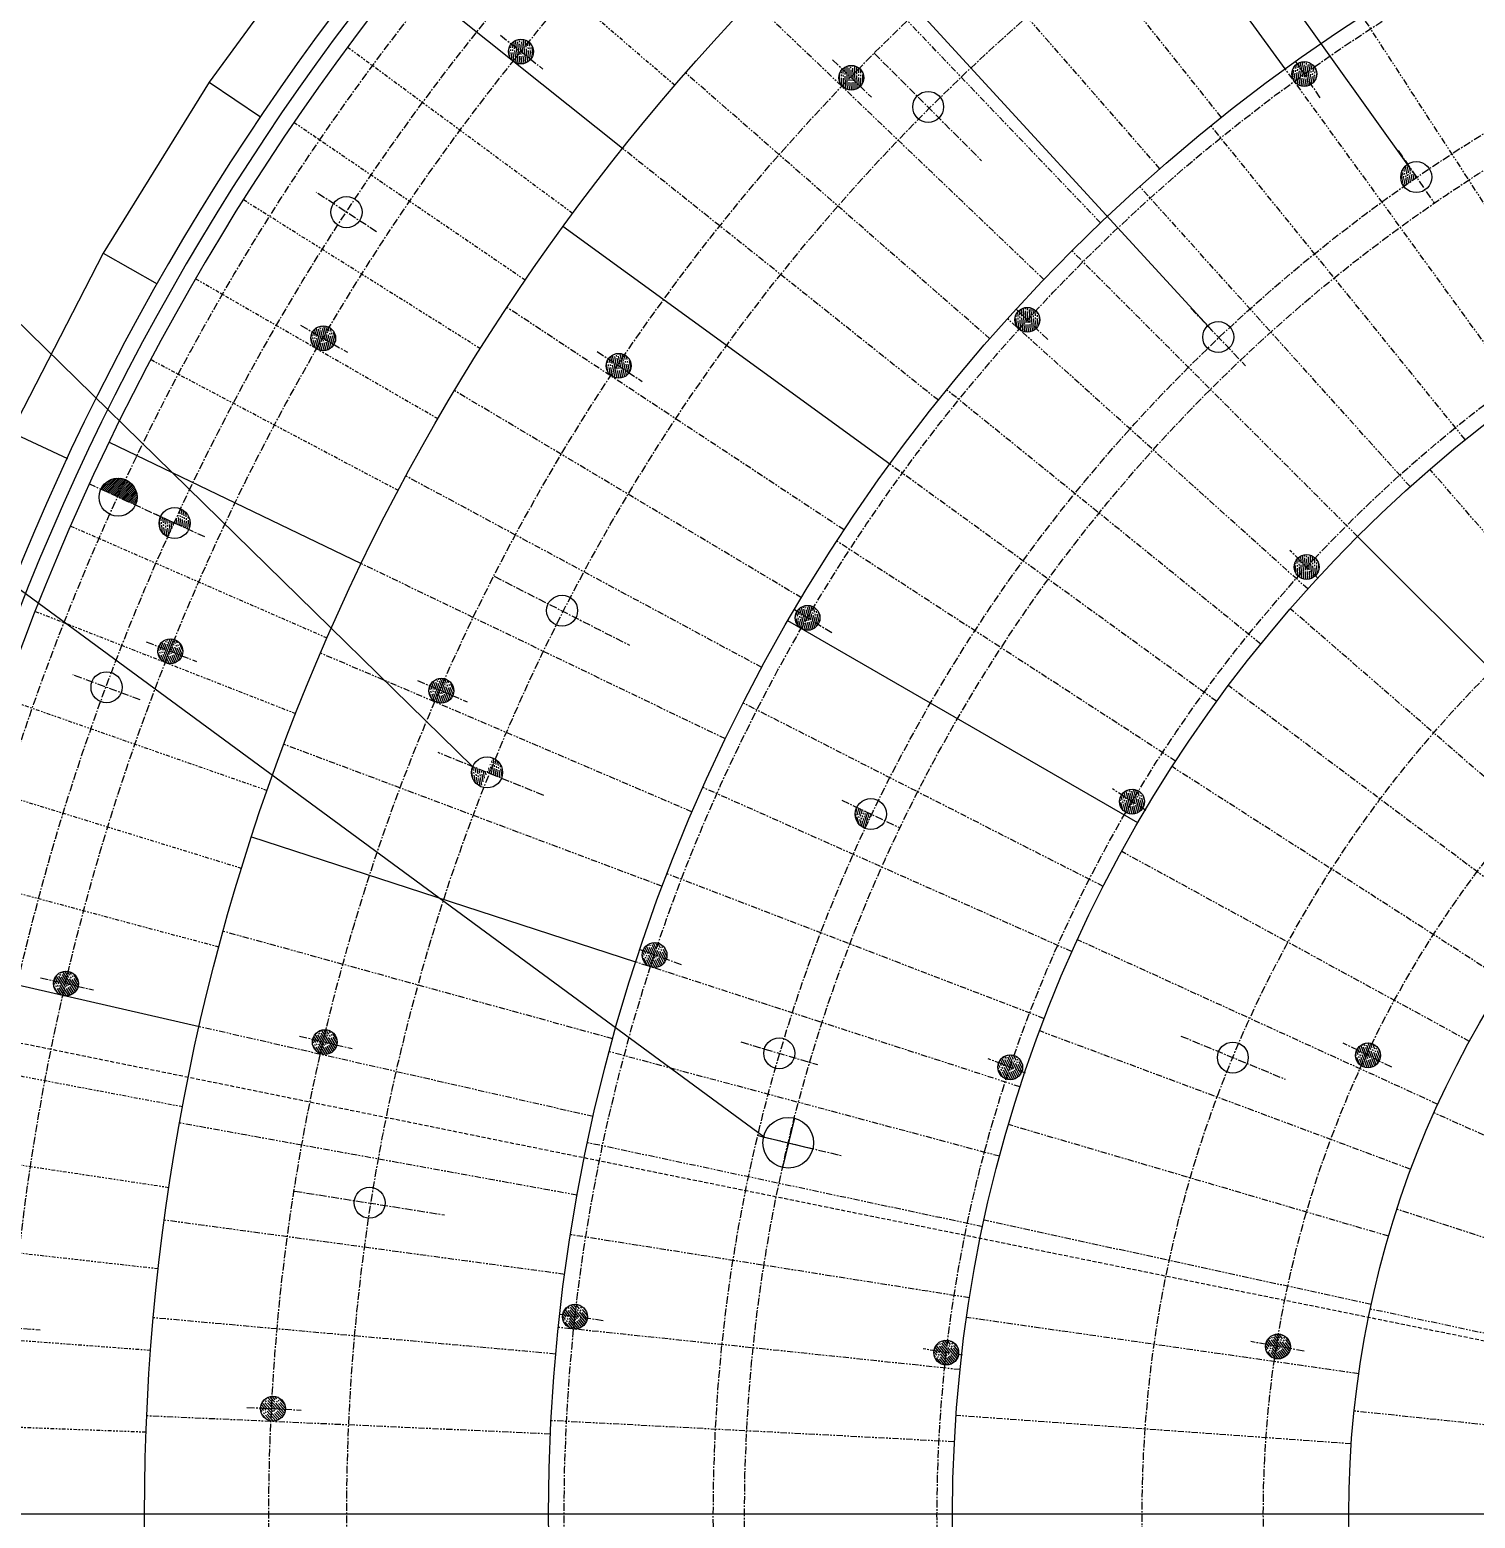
# Model space of a CAD drawing. Header units: inches. Extents: x 8 to 1207, y 9 to 860.
# Drawn here: x 197.2 to 290.2, y 287.2 to 383 of the extents above; entities that cross this region are included whole.
import ezdxf

# ---------------------------------------------------------------- set-up
doc = ezdxf.new("R2010")
doc.units = ezdxf.units.IN
doc.header["$MEASUREMENT"] = 0
for name, pattern in [('HIDDEN', [0.375, 0.25, -0.125]), ('LICENT1', [0.59, 0.5, -0.03, 0.03, -0.03]), ('LIDIVIDE', [0.65, 0.4, -0.05, 0.05, -0.05, 0.05, -0.05])]:
    doc.linetypes.add(name, pattern=pattern)
for name, color, linetype in [('1', 2, 'Continuous'), ('2', 1, 'Continuous'), ('3', 3, 'LICENT1')]:
    doc.layers.add(name, color=color, linetype=linetype)

msp = doc.modelspace()

# ---------------------------------------------------------------- linework, layer by layer
at = {"layer": '1', "linetype": 'Continuous'}
for p, q in [((286.065, 374.032), (227.302, 456.357)), ((208.574, 434.081), (273.252, 363.675)), ((225.697, 335.583), (165.069, 394.905)), ((244.432, 311.747), (163.447, 371.293)), ((201.795, 353.419), (202.471, 354.094)), ((201.795, 353.542), (202.247, 353.994)), ((201.88, 353.38), (202.637, 354.137)), ((201.965, 353.341), (202.778, 354.154)), ((202.05, 353.302), (202.904, 354.156)), ((202.135, 353.263), (203.018, 354.146)), ((202.219, 353.224), (203.123, 354.128)), ((202.304, 353.185), (203.22, 354.102)), ((202.389, 353.146), (203.312, 354.069)), ((202.474, 353.108), (203.343, 353.976)), ((202.559, 353.069), (203.233, 353.743)), ((202.898, 352.913), (203.753, 353.768)), ((202.911, 353.05), (203.691, 353.829)), ((202.983, 352.874), (203.81, 353.701)), ((203.017, 353.28), (203.624, 353.887)), ((203.068, 352.835), (203.863, 353.631)), ((203.125, 353.511), (203.553, 353.94)), ((203.153, 352.796), (203.911, 353.555)), ((203.233, 353.743), (203.478, 353.988)), ((203.343, 353.976), (203.397, 354.031)), ((202.644, 353.03), (203.125, 353.511)), ((202.728, 352.991), (203.017, 353.28)), ((202.813, 352.952), (202.911, 353.05)), ((203.237, 352.757), (203.955, 353.475)), ((203.322, 352.718), (203.993, 353.389)), ((203.407, 352.679), (204.026, 353.298)), ((203.492, 352.641), (204.052, 353.201)), ((203.577, 352.602), (204.071, 353.096)), ((203.662, 352.563), (204.081, 352.982)), ((203.746, 352.524), (204.08, 352.857)), ((203.831, 352.485), (204.063, 352.717)), ((203.916, 352.446), (204.021, 352.551))]:
    msp.add_line(p, q, dxfattribs=at)
at = {"layer": '1', "linetype": 'LIDIVIDE'}
for p, q in [((273.857, 377.38), (257.646, 397.707)), ((269.895, 374.072), (252.789, 393.652)), ((266.086, 370.59), (248.118, 389.383)), ((262.437, 366.941), (243.644, 384.909)), ((297.085, 362.111), (282.925, 383.916)), ((293.245, 359.471), (277.963, 380.506)), ((258.955, 363.132), (239.375, 380.238)), ((289.549, 356.635), (273.186, 376.841)), ((255.647, 359.17), (235.32, 375.381)), ((286.005, 353.609), (268.608, 372.931)), ((282.626, 350.401), (264.241, 368.786)), ((249.582, 350.822), (227.883, 365.145)), ((279.418, 347.022), (260.096, 364.419)), ((246.836, 346.452), (224.517, 359.788)), ((276.392, 343.478), (256.186, 359.841)), ((273.556, 339.782), (252.521, 355.064)), ((303.974, 335.459), (287.275, 354.731)), ((244.29, 341.964), (221.394, 354.284)), ((270.916, 335.942), (249.111, 350.102)), ((241.947, 337.366), (218.521, 348.647)), ((297.568, 329.053), (278.296, 345.752)), ((239.812, 332.667), (215.905, 342.886)), ((294.724, 325.523), (274.31, 340.805)), ((266.259, 327.874), (243.092, 339.678)), ((237.891, 327.877), (213.549, 337.013)), ((292.138, 321.8), (270.687, 335.586)), ((264.253, 323.669), (240.5, 334.244)), ((289.825, 317.901), (267.445, 330.122)), ((262.469, 319.364), (238.196, 328.681)), ((234.702, 318.063), (209.639, 324.98)), ((287.796, 313.848), (264.601, 324.441)), ((260.914, 314.971), (236.187, 323.006)), ((233.441, 313.059), (208.093, 318.844)), ((286.062, 309.66), (262.17, 318.571)), ((259.591, 310.504), (234.477, 317.233)), ((232.406, 308.003), (206.824, 312.646)), ((284.63, 305.359), (260.163, 312.543)), ((315.411, 300.891), (287.548, 313.297)), ((258.503, 305.973), (233.071, 311.379)), ((314.173, 297.667), (285.166, 307.092)), ((231.599, 302.906), (205.834, 306.396)), ((283.509, 300.967), (258.592, 306.387)), ((257.654, 301.392), (231.974, 305.459)), ((231.021, 297.778), (205.126, 300.108)), ((282.704, 296.506), (257.464, 300.135)), ((313.279, 294.33), (283.446, 300.671)), ((257.046, 296.772), (231.188, 299.49)), ((230.674, 292.628), (204.7, 293.795)), ((256.68, 292.127), (230.716, 293.488)), ((282.22, 291.999), (256.785, 293.818)), ((312.739, 290.918), (282.406, 294.107))]:
    msp.add_line(p, q, dxfattribs=at)
at = {"layer": '1', "linetype": 'LIDIVIDE', "ltscale": 0.6}
for p, q in [((238.684, 379.442), (225.041, 391.183)), ((232.11, 371.198), (217.627, 381.886)), ((229.058, 366.897), (214.186, 377.037)), ((226.17, 362.486), (210.929, 372.062)), ((223.449, 357.969), (207.86, 366.969)), ((220.898, 353.354), (204.984, 361.765)), ((216.323, 343.854), (199.825, 351.052)), ((214.305, 338.982), (197.549, 345.558)), ((212.471, 334.038), (195.481, 339.983)), ((210.822, 329.029), (193.622, 334.335)), ((209.363, 323.962), (191.976, 328.621)), ((207.016, 313.683), (189.33, 317.029)), ((206.133, 308.484), (188.334, 311.167)), ((205.445, 303.256), (187.558, 305.271)), ((204.952, 298.006), (187.003, 299.351)), ((204.657, 292.741), (186.669, 293.414))]:
    msp.add_line(p, q, dxfattribs=at)
at = {"layer": '1', "linetype": 'LICENT1'}
for p, q in [((228.497, 381.846), (228.441, 382.339)), ((228.635, 381.735), (228.562, 382.385)), ((228.773, 381.625), (228.685, 382.41)), ((228.886, 381.743), (228.81, 382.416)), ((228.996, 381.879), (228.937, 382.402)), ((229.106, 382.015), (229.067, 382.365)), ((229.217, 382.151), (229.2, 382.3)), ((228.057, 381.283), (228.001, 381.78)), ((228.208, 381.062), (228.099, 382.029)), ((228.22, 382.066), (228.208, 382.172)), ((228.334, 381.056), (228.22, 382.066)), ((228.358, 381.956), (228.323, 382.27)), ((228.444, 381.194), (228.358, 381.956)), ((228.555, 381.331), (228.497, 381.846)), ((228.61, 380.836), (228.555, 381.331)), ((228.665, 381.469), (228.635, 381.735)), ((228.738, 380.818), (228.665, 381.469)), ((228.775, 381.606), (228.773, 381.625)), ((228.864, 380.821), (228.775, 381.606)), ((228.911, 381.515), (228.886, 381.743)), ((228.987, 380.843), (228.911, 381.515)), ((229.049, 381.405), (228.996, 381.879)), ((229.108, 380.885), (229.049, 381.405)), ((229.188, 381.295), (229.106, 382.015)), ((229.326, 381.184), (229.217, 382.151)), ((229.452, 381.177), (229.338, 382.194)), ((229.553, 381.398), (229.485, 382.001)), ((228.346, 380.947), (228.334, 381.056)), ((228.48, 380.877), (228.444, 381.194)), ((229.226, 380.95), (229.188, 381.295)), ((229.342, 381.043), (229.326, 381.184)), ((249.416, 379.429), (249.4, 380.403)), ((249.524, 380.428), (249.523, 380.535)), ((249.542, 379.411), (249.524, 380.428)), ((249.651, 380.305), (249.646, 380.622)), ((249.779, 380.182), (249.77, 380.679)), ((249.906, 380.059), (249.895, 380.713)), ((250.033, 379.936), (250.019, 380.726)), ((250.156, 380.043), (250.144, 380.72)), ((250.279, 380.168), (250.27, 380.694)), ((250.402, 380.293), (250.396, 380.645)), ((250.525, 380.418), (250.522, 380.567)), ((250.541, 379.445), (250.525, 380.418)), ((250.667, 379.426), (250.649, 380.449)), ((278.435, 379.918), (278.551, 380.648)), ((278.531, 379.724), (278.702, 380.803)), ((278.667, 379.781), (278.817, 380.731)), ((278.81, 379.885), (278.92, 380.579)), ((278.817, 380.731), (278.843, 380.891)), ((278.92, 380.579), (278.977, 380.942)), ((278.953, 379.988), (279.022, 380.427)), ((279.022, 380.427), (279.108, 380.968)), ((279.125, 380.275), (279.235, 380.971)), ((279.238, 380.193), (279.359, 380.955)), ((279.381, 380.294), (279.48, 380.92)), ((279.432, 379.819), (279.523, 380.396)), ((279.523, 380.396), (279.597, 380.863)), ((279.535, 379.667), (279.666, 380.497)), ((279.637, 379.515), (279.809, 380.598)), ((279.666, 380.497), (279.711, 380.783)), ((279.782, 379.63), (279.921, 380.507)), ((279.809, 380.598), (279.82, 380.67)), ((249.287, 379.663), (249.279, 380.164)), ((249.544, 379.302), (249.542, 379.411)), ((249.665, 379.538), (249.651, 380.305)), ((249.67, 379.219), (249.665, 379.538)), ((249.787, 379.665), (249.779, 380.182)), ((249.796, 379.166), (249.787, 379.665)), ((249.91, 379.791), (249.906, 380.059)), ((249.921, 379.136), (249.91, 379.791)), ((250.033, 379.917), (250.033, 379.936)), ((250.047, 379.127), (250.033, 379.917)), ((250.16, 379.814), (250.156, 380.043)), ((250.171, 379.137), (250.16, 379.814)), ((250.287, 379.691), (250.279, 380.168)), ((250.296, 379.168), (250.287, 379.691)), ((250.414, 379.568), (250.402, 380.293)), ((250.42, 379.221), (250.414, 379.568)), ((250.544, 379.303), (250.541, 379.445)), ((250.788, 379.636), (250.778, 380.243)), ((278.638, 379.597), (278.667, 379.781)), ((278.75, 379.507), (278.81, 379.885)), ((278.866, 379.443), (278.953, 379.988)), ((278.986, 379.4), (279.095, 380.09)), ((279.095, 380.09), (279.125, 380.275)), ((279.109, 379.377), (279.227, 380.123)), ((279.227, 380.123), (279.238, 380.193)), ((279.235, 379.373), (279.33, 379.971)), ((279.33, 379.971), (279.381, 380.294)), ((279.364, 379.391), (279.432, 379.819)), ((279.497, 379.432), (279.535, 379.667)), ((279.635, 379.505), (279.637, 379.515)), ((279.955, 379.927), (279.994, 380.171)), ((285.423, 373.337), (285.589, 374.118)), ((285.502, 373.104), (285.755, 374.299)), ((285.596, 372.947), (285.883, 374.297)), ((285.742, 373.034), (285.98, 374.155)), ((285.892, 373.139), (286.078, 374.013)), ((286.042, 373.243), (286.176, 373.871)), ((286.192, 373.347), (286.273, 373.729)), ((286.342, 373.45), (286.371, 373.587)), ((261.017, 364.689), (260.998, 365.057)), ((261.149, 364.562), (261.12, 365.109)), ((261.281, 364.435), (261.244, 365.139)), ((261.409, 364.378), (261.369, 365.149)), ((261.527, 364.507), (261.494, 365.139)), ((261.646, 364.636), (261.621, 365.108)), ((261.764, 364.765), (261.749, 365.053)), ((260.681, 363.943), (260.642, 364.68)), ((260.815, 363.773), (260.758, 364.863)), ((260.885, 364.817), (260.877, 364.979)), ((260.936, 363.856), (260.885, 364.817)), ((261.054, 363.987), (261.017, 364.689)), ((261.172, 364.118), (261.149, 364.562)), ((261.201, 363.567), (261.172, 364.118)), ((261.291, 364.248), (261.281, 364.435)), ((261.327, 363.55), (261.291, 364.248)), ((261.413, 364.308), (261.409, 364.378)), ((261.452, 363.553), (261.413, 364.308)), ((261.545, 364.18), (261.527, 364.507)), ((261.576, 363.576), (261.545, 364.18)), ((261.676, 364.053), (261.646, 364.636)), ((261.808, 363.926), (261.764, 364.765)), ((261.883, 364.893), (261.879, 364.966)), ((261.94, 363.798), (261.883, 364.893)), ((262.058, 363.94), (262.011, 364.827)), ((262.166, 364.267), (262.153, 364.513)), ((215.387, 362.722), (215.257, 363.206)), ((215.569, 362.526), (215.317, 363.467)), ((215.432, 363.521), (215.404, 363.624)), ((215.695, 362.539), (215.432, 363.521)), ((215.585, 363.433), (215.503, 363.739)), ((215.783, 362.692), (215.585, 363.433)), ((215.738, 363.344), (215.609, 363.824)), ((215.891, 363.256), (215.722, 363.888)), ((215.872, 362.845), (215.738, 363.344)), ((216.044, 363.168), (215.84, 363.931)), ((215.96, 362.997), (215.891, 363.256)), ((216.138, 363.301), (215.963, 363.955)), ((216.049, 363.149), (216.044, 363.168)), ((216.254, 362.386), (216.049, 363.149)), ((216.227, 363.452), (216.091, 363.96)), ((216.197, 363.079), (216.138, 363.301)), ((216.316, 363.603), (216.225, 363.943)), ((216.35, 362.991), (216.227, 363.452)), ((216.503, 362.902), (216.316, 363.603)), ((216.405, 363.754), (216.366, 363.898)), ((216.657, 362.814), (216.405, 363.754)), ((216.783, 362.826), (216.518, 363.814)), ((216.85, 363.059), (216.693, 363.645)), ((260.945, 363.671), (260.936, 363.856)), ((261.074, 363.605), (261.054, 363.987)), ((261.699, 363.619), (261.676, 364.053)), ((261.821, 363.688), (261.808, 363.926)), ((261.941, 363.788), (261.94, 363.798)), ((215.723, 362.433), (215.695, 362.539)), ((215.866, 362.384), (215.783, 362.692)), ((216.001, 362.363), (215.872, 362.845)), ((216.13, 362.364), (215.96, 362.997)), ((216.372, 362.426), (216.197, 363.079)), ((216.486, 362.486), (216.35, 362.991)), ((216.593, 362.568), (216.503, 362.902)), ((216.693, 362.677), (216.657, 362.814)), ((235.064, 361.394), (234.909, 362.169)), ((235.166, 361.521), (235.034, 362.186)), ((235.265, 361.666), (235.162, 362.182)), ((234.379, 360.993), (234.281, 361.484)), ((234.548, 360.785), (234.358, 361.74)), ((234.476, 361.787), (234.455, 361.892)), ((234.674, 360.79), (234.476, 361.787)), ((234.623, 361.689), (234.561, 361.999)), ((234.772, 360.937), (234.623, 361.689)), ((234.77, 361.591), (234.673, 362.078)), ((234.871, 361.083), (234.77, 361.591)), ((234.917, 361.492), (234.789, 362.134)), ((234.969, 361.229), (234.917, 361.492)), ((235.097, 360.587), (234.969, 361.229)), ((235.068, 361.375), (235.064, 361.394)), ((235.222, 360.6), (235.068, 361.375)), ((235.211, 361.296), (235.166, 361.521)), ((235.343, 360.633), (235.211, 361.296)), ((235.358, 361.198), (235.265, 361.666)), ((235.363, 361.811), (235.294, 362.156)), ((235.505, 361.1), (235.363, 361.811)), ((235.462, 361.956), (235.433, 362.102)), ((235.652, 361.002), (235.462, 361.956)), ((235.778, 361.005), (235.579, 362.008)), ((235.86, 361.234), (235.742, 361.829)), ((234.696, 360.682), (234.674, 360.79)), ((234.835, 360.624), (234.772, 360.937)), ((234.968, 360.594), (234.871, 361.083)), ((235.46, 360.685), (235.358, 361.198)), ((235.572, 360.76), (235.505, 361.1)), ((235.679, 360.862), (235.652, 361.002)), ((205.724, 350.624), (205.606, 351.671)), ((206.8, 351.123), (206.727, 351.772)), ((206.933, 351.062), (206.828, 351.99)), ((207.065, 351.001), (206.935, 352.161)), ((207.198, 350.94), (207.069, 352.081)), ((207.331, 350.88), (207.209, 351.962)), ((207.447, 350.965), (207.356, 351.768)), ((205.57, 350.879), (205.507, 351.433)), ((205.866, 350.485), (205.739, 351.61)), ((206.002, 350.393), (205.871, 351.549)), ((206.121, 350.448), (206.004, 351.488)), ((206.222, 350.671), (206.137, 351.427)), ((206.323, 350.892), (206.269, 351.366)), ((206.424, 351.113), (206.402, 351.306)), ((206.535, 351.245), (206.525, 351.334)), ((206.667, 351.184), (206.626, 351.553)), ((278.653, 348.031), (278.614, 348.769)), ((278.787, 347.861), (278.73, 348.952)), ((278.858, 348.905), (278.849, 349.067)), ((278.908, 347.945), (278.858, 348.905)), ((278.99, 348.778), (278.97, 349.146)), ((279.026, 348.076), (278.99, 348.778)), ((279.121, 348.651), (279.093, 349.197)), ((279.253, 348.524), (279.216, 349.227)), ((279.381, 348.466), (279.341, 349.237)), ((279.5, 348.596), (279.467, 349.228)), ((279.618, 348.725), (279.593, 349.197)), ((279.737, 348.853), (279.721, 349.142)), ((279.781, 348.014), (279.737, 348.853)), ((279.855, 348.981), (279.851, 349.055)), ((279.912, 347.887), (279.855, 348.981)), ((280.03, 348.029), (279.984, 348.916)), ((278.918, 347.759), (278.908, 347.945)), ((279.046, 347.694), (279.026, 348.076)), ((279.145, 348.207), (279.121, 348.651)), ((279.174, 347.655), (279.145, 348.207)), ((279.263, 348.337), (279.253, 348.524)), ((279.3, 347.639), (279.263, 348.337)), ((279.385, 348.396), (279.381, 348.466)), ((279.425, 347.642), (279.385, 348.396)), ((279.517, 348.269), (279.5, 348.596)), ((279.549, 347.664), (279.517, 348.269)), ((279.649, 348.142), (279.618, 348.725)), ((279.671, 347.708), (279.649, 348.142)), ((279.793, 347.776), (279.781, 348.014)), ((279.913, 347.877), (279.912, 347.887)), ((280.138, 348.355), (280.125, 348.602)), ((247.12, 345.231), (246.938, 345.912)), ((247.258, 345.201), (247.058, 345.947)), ((247.347, 345.353), (247.183, 345.964)), ((247.436, 345.503), (247.313, 345.96)), ((247.525, 345.654), (247.45, 345.933)), ((247.614, 345.804), (247.595, 345.875)), ((246.636, 344.625), (246.445, 345.338)), ((246.802, 344.486), (246.52, 345.541)), ((246.654, 345.522), (246.612, 345.679)), ((246.903, 344.593), (246.654, 345.522)), ((246.81, 345.425), (246.714, 345.78)), ((246.992, 344.746), (246.81, 345.425)), ((246.965, 345.328), (246.823, 345.857)), ((247.08, 344.898), (246.965, 345.328)), ((247.169, 345.05), (247.12, 345.231)), ((247.35, 344.375), (247.169, 345.05)), ((247.276, 345.134), (247.258, 345.201)), ((247.471, 344.404), (247.276, 345.134)), ((247.431, 345.036), (247.347, 345.353)), ((247.588, 344.452), (247.431, 345.036)), ((247.587, 344.939), (247.436, 345.503)), ((247.742, 344.842), (247.525, 345.654)), ((247.699, 344.52), (247.587, 344.939)), ((247.898, 344.745), (247.614, 345.804)), ((247.983, 344.908), (247.753, 345.766)), ((248.021, 345.25), (247.957, 345.489)), ((246.951, 344.414), (246.903, 344.593)), ((247.091, 344.376), (246.992, 344.746)), ((247.223, 344.365), (247.08, 344.898)), ((247.804, 344.612), (247.742, 344.842)), ((247.9, 344.735), (247.898, 344.745)), ((205.834, 342.314), (205.445, 343.206)), ((205.55, 343.277), (205.507, 343.375)), ((205.957, 342.346), (205.55, 343.277)), ((205.715, 343.213), (205.588, 343.503)), ((205.879, 343.148), (205.681, 343.604)), ((206.021, 342.51), (205.715, 343.213)), ((206.044, 343.084), (205.782, 343.683)), ((206.086, 342.674), (205.879, 343.148)), ((206.208, 343.019), (205.892, 343.743)), ((206.281, 343.164), (206.01, 343.786)), ((206.151, 342.838), (206.044, 343.084)), ((206.347, 343.327), (206.136, 343.81)), ((206.216, 343.001), (206.208, 343.019)), ((206.532, 342.277), (206.216, 343.001)), ((206.412, 343.49), (206.271, 343.812)), ((206.373, 342.955), (206.281, 343.164)), ((206.538, 342.89), (206.347, 343.327)), ((206.702, 342.825), (206.412, 343.49)), ((206.478, 343.653), (206.418, 343.79)), ((206.867, 342.761), (206.478, 343.653)), ((206.99, 342.791), (206.581, 343.729)), ((207.021, 343.032), (206.778, 343.588)), ((205.625, 342.481), (205.425, 342.94)), ((206.001, 342.245), (205.957, 342.346)), ((206.149, 342.217), (206.021, 342.51)), ((206.286, 342.217), (206.086, 342.674)), ((206.413, 342.237), (206.151, 342.838)), ((206.643, 342.335), (206.373, 342.955)), ((206.747, 342.411), (206.538, 342.89)), ((206.841, 342.508), (206.702, 342.825)), ((206.923, 342.631), (206.867, 342.761)), ((223.484, 340.548), (223.244, 341.156)), ((223.646, 340.477), (223.356, 341.212)), ((223.724, 340.62), (223.475, 341.25)), ((223.795, 340.781), (223.602, 341.27)), ((223.866, 340.941), (223.737, 341.268)), ((223.937, 341.101), (223.882, 341.24)), ((224.295, 340.196), (223.937, 341.101)), ((224.419, 340.222), (224.043, 341.173)), ((223.044, 339.96), (222.86, 340.426)), ((223.247, 339.786), (222.889, 340.692)), ((222.997, 340.759), (222.958, 340.858)), ((223.371, 339.813), (222.997, 340.759)), ((223.159, 340.688), (223.043, 340.983)), ((223.322, 340.618), (223.139, 341.08)), ((223.441, 339.975), (223.159, 340.688)), ((223.512, 340.137), (223.322, 340.618)), ((223.582, 340.298), (223.484, 340.548)), ((223.695, 339.673), (223.512, 340.137)), ((223.823, 339.689), (223.582, 340.298)), ((223.653, 340.459), (223.646, 340.477)), ((223.943, 339.724), (223.653, 340.459)), ((223.808, 340.407), (223.724, 340.62)), ((223.97, 340.337), (223.795, 340.781)), ((224.057, 339.778), (223.808, 340.407)), ((224.133, 340.266), (223.866, 340.941)), ((224.162, 339.85), (223.97, 340.337)), ((224.26, 339.944), (224.133, 340.266)), ((224.459, 340.461), (224.236, 341.026)), ((224.347, 340.064), (224.295, 340.196)), ((223.411, 339.711), (223.371, 339.813)), ((223.558, 339.678), (223.441, 339.975)), ((225.695, 334.791), (225.608, 335.341)), ((225.861, 334.543), (225.697, 335.583)), ((226.009, 334.41), (225.832, 335.528)), ((226.149, 334.324), (225.967, 335.473)), ((226.266, 334.385), (226.102, 335.418)), ((226.357, 334.611), (226.238, 335.363)), ((226.778, 335.144), (226.72, 335.511)), ((226.914, 335.089), (226.812, 335.734)), ((227.049, 335.034), (226.903, 335.957)), ((227.184, 334.98), (227.002, 336.132)), ((227.319, 334.925), (227.14, 336.058)), ((227.455, 334.87), (227.284, 335.946)), ((227.567, 334.96), (227.44, 335.759)), ((226.447, 334.838), (226.373, 335.309)), ((226.538, 335.063), (226.508, 335.254)), ((226.643, 335.199), (226.629, 335.287)), ((267.524, 332.798), (267.332, 333.511)), ((267.69, 332.659), (267.407, 333.714)), ((267.542, 333.695), (267.5, 333.852)), ((267.791, 332.766), (267.542, 333.695)), ((267.697, 333.598), (267.602, 333.953)), ((267.879, 332.919), (267.697, 333.598)), ((267.853, 333.501), (267.711, 334.03)), ((268.008, 333.404), (267.826, 334.085)), ((267.968, 333.071), (267.853, 333.501)), ((268.145, 333.374), (267.946, 334.12)), ((268.234, 333.526), (268.071, 334.137)), ((268.323, 333.676), (268.201, 334.133)), ((268.319, 333.21), (268.234, 333.526)), ((268.474, 333.112), (268.323, 333.676)), ((268.412, 333.827), (268.338, 334.106)), ((268.63, 333.015), (268.412, 333.827)), ((268.502, 333.977), (268.483, 334.048)), ((268.785, 332.918), (268.502, 333.977)), ((268.871, 333.081), (268.641, 333.939)), ((268.909, 333.423), (268.845, 333.662)), ((250.553, 331.874), (250.306, 332.634)), ((250.737, 331.712), (250.359, 332.873)), ((250.897, 331.623), (250.471, 332.936)), ((250.98, 331.772), (250.626, 332.861)), ((251.058, 331.937), (250.782, 332.787)), ((251.136, 332.103), (250.937, 332.713)), ((251.213, 332.267), (251.093, 332.639)), ((251.291, 332.432), (251.248, 332.565)), ((267.839, 332.587), (267.791, 332.766)), ((267.978, 332.55), (267.879, 332.919)), ((268.111, 332.538), (267.968, 333.071)), ((268.057, 333.223), (268.008, 333.404)), ((268.238, 332.548), (268.057, 333.223)), ((268.164, 333.307), (268.145, 333.374)), ((268.359, 332.577), (268.164, 333.307)), ((268.476, 332.625), (268.319, 333.21)), ((268.587, 332.693), (268.474, 333.112)), ((268.692, 332.785), (268.63, 333.015)), ((268.788, 332.908), (268.785, 332.918)), ((236.918, 323.628), (236.751, 323.955)), ((237.09, 323.565), (236.842, 324.052)), ((237.262, 323.502), (236.942, 324.13)), ((237.403, 323.502), (237.052, 324.19)), ((237.458, 323.668), (237.171, 324.232)), ((237.514, 323.834), (237.299, 324.256)), ((237.57, 324), (237.439, 324.258)), ((237.951, 323.251), (237.57, 324)), ((237.626, 324.165), (237.592, 324.231)), ((238.123, 323.189), (237.626, 324.165)), ((238.173, 323.366), (237.77, 324.158)), ((238.139, 323.708), (238.027, 323.929)), ((236.914, 322.808), (236.579, 323.467)), ((237.106, 322.708), (236.61, 323.681)), ((236.746, 323.69), (236.672, 323.835)), ((237.182, 322.833), (236.746, 323.69)), ((237.237, 323.001), (236.918, 323.628)), ((237.292, 323.168), (237.09, 323.565)), ((237.411, 322.66), (237.237, 323.001)), ((237.347, 323.335), (237.262, 323.502)), ((237.543, 322.677), (237.292, 323.168)), ((237.665, 322.713), (237.347, 323.335)), ((237.434, 323.439), (237.403, 323.502)), ((237.778, 322.766), (237.434, 323.439)), ((237.607, 323.377), (237.458, 323.668)), ((237.779, 323.314), (237.514, 323.834)), ((237.881, 322.837), (237.607, 323.377)), ((237.976, 322.927), (237.779, 323.314)), ((238.059, 323.039), (237.951, 323.251)), ((238.128, 323.179), (238.123, 323.189)), ((198.968, 321.748), (198.8, 322.016)), ((199.141, 321.708), (198.876, 322.129)), ((199.313, 321.669), (198.965, 322.223)), ((199.486, 321.63), (199.065, 322.299)), ((199.536, 321.784), (199.175, 322.358)), ((199.576, 321.955), (199.296, 322.401)), ((199.617, 322.126), (199.43, 322.424)), ((199.83, 321.551), (199.576, 321.955)), ((199.657, 322.296), (199.578, 322.423)), ((200.003, 321.512), (199.617, 322.126)), ((200.175, 321.472), (199.657, 322.296)), ((200.292, 321.521), (199.748, 322.387)), ((200.287, 321.763), (199.964, 322.277)), ((237.267, 322.668), (237.182, 322.833)), ((199.221, 320.877), (198.702, 321.701)), ((198.989, 321.01), (198.722, 321.434)), ((198.796, 321.787), (198.739, 321.877)), ((199.337, 320.926), (198.796, 321.787)), ((199.376, 321.098), (198.968, 321.748)), ((199.416, 321.27), (199.141, 321.708)), ((199.456, 321.442), (199.313, 321.669)), ((199.546, 320.828), (199.376, 321.098)), ((199.682, 320.848), (199.416, 321.27)), ((199.804, 320.887), (199.456, 321.442)), ((199.496, 321.613), (199.486, 321.63)), ((199.916, 320.944), (199.496, 321.613)), ((199.658, 321.59), (199.536, 321.784)), ((200.018, 321.018), (199.658, 321.59)), ((200.108, 321.108), (199.83, 321.551)), ((200.187, 321.218), (200.003, 321.512)), ((200.25, 321.352), (200.175, 321.472)), ((199.395, 320.833), (199.337, 320.926)), ((215.458, 318.019), (215.402, 318.11)), ((215.63, 317.979), (215.463, 318.248)), ((215.802, 317.938), (215.54, 318.36)), ((215.975, 317.898), (215.63, 318.454)), ((216.147, 317.858), (215.73, 318.529)), ((216.198, 318.012), (215.84, 318.588)), ((216.239, 318.183), (215.962, 318.63)), ((216.28, 318.353), (216.095, 318.652)), ((216.491, 317.777), (216.239, 318.183)), ((216.322, 318.523), (216.243, 318.65)), ((216.663, 317.737), (216.28, 318.353)), ((216.835, 317.697), (216.322, 318.523)), ((216.953, 317.745), (216.413, 318.614)), ((216.949, 317.987), (216.629, 318.503)), ((215.878, 317.106), (215.364, 317.933)), ((215.647, 317.241), (215.383, 317.667)), ((215.994, 317.155), (215.458, 318.019)), ((216.035, 317.327), (215.63, 317.979)), ((216.075, 317.499), (215.802, 317.938)), ((216.116, 317.67), (215.975, 317.898)), ((216.052, 317.062), (215.994, 317.155)), ((216.203, 317.056), (216.035, 317.327)), ((216.339, 317.075), (216.075, 317.499)), ((216.462, 317.114), (216.116, 317.67)), ((216.157, 317.841), (216.147, 317.858)), ((216.574, 317.17), (216.157, 317.841)), ((216.319, 317.818), (216.198, 318.012)), ((216.676, 317.243), (216.319, 317.818)), ((216.767, 317.333), (216.491, 317.777)), ((216.846, 317.443), (216.663, 317.737)), ((216.91, 317.576), (216.835, 317.697)), ((282.939, 316.283), (282.558, 317.307)), ((282.693, 317.3), (282.637, 317.452)), ((283.029, 316.399), (282.693, 317.3)), ((282.857, 317.219), (282.729, 317.563)), ((283.021, 317.137), (282.83, 317.649)), ((283.103, 316.56), (282.857, 317.219)), ((283.185, 317.055), (282.939, 317.715)), ((283.177, 316.72), (283.021, 317.137)), ((283.325, 317.039), (283.055, 317.762)), ((283.399, 317.198), (283.178, 317.79)), ((283.473, 317.356), (283.308, 317.799)), ((283.513, 316.891), (283.399, 317.198)), ((283.548, 317.514), (283.446, 317.785)), ((283.677, 316.809), (283.473, 317.356)), ((283.841, 316.727), (283.548, 317.514)), ((283.622, 317.672), (283.596, 317.741)), ((284.005, 316.645), (283.622, 317.672)), ((284.075, 316.816), (283.764, 317.648)), ((284.08, 317.16), (283.994, 317.391)), ((259.804, 315.583), (259.469, 316.241)), ((259.996, 315.482), (259.5, 316.455)), ((259.636, 316.465), (259.562, 316.609)), ((260.072, 315.608), (259.636, 316.465)), ((259.808, 316.402), (259.641, 316.73)), ((259.98, 316.339), (259.732, 316.827)), ((260.127, 315.775), (259.808, 316.402)), ((260.152, 316.276), (259.832, 316.904)), ((260.293, 316.276), (259.942, 316.964)), ((260.182, 315.943), (259.98, 316.339)), ((260.348, 316.443), (260.061, 317.007)), ((260.237, 316.11), (260.152, 316.276)), ((260.404, 316.609), (260.189, 317.03)), ((260.325, 316.214), (260.293, 316.276)), ((260.668, 315.54), (260.325, 316.214)), ((260.46, 316.774), (260.329, 317.032)), ((260.497, 316.151), (260.348, 316.443)), ((260.669, 316.088), (260.404, 316.609)), ((260.841, 316.026), (260.46, 316.774)), ((260.516, 316.94), (260.483, 317.005)), ((261.014, 315.963), (260.516, 316.94)), ((261.064, 316.14), (260.66, 316.932)), ((261.029, 316.483), (260.917, 316.703)), ((282.76, 316.405), (282.502, 317.097)), ((283.094, 316.225), (283.029, 316.399)), ((283.237, 316.202), (283.103, 316.56)), ((283.37, 316.203), (283.177, 316.72)), ((283.251, 316.879), (283.185, 317.055)), ((283.495, 316.224), (283.251, 316.879)), ((283.349, 316.973), (283.325, 317.039)), ((283.613, 316.265), (283.349, 316.973)), ((283.725, 316.324), (283.513, 316.891)), ((283.829, 316.402), (283.677, 316.809)), ((283.924, 316.504), (283.841, 316.727)), ((284.009, 316.635), (284.005, 316.645)), ((260.157, 315.442), (260.072, 315.608)), ((260.301, 315.435), (260.127, 315.775)), ((260.433, 315.451), (260.182, 315.943)), ((260.555, 315.487), (260.237, 316.11)), ((260.772, 315.612), (260.497, 316.151)), ((260.866, 315.702), (260.669, 316.088)), ((260.95, 315.813), (260.841, 316.026)), ((261.018, 315.954), (261.014, 315.963)), ((232.294, 300.402), (231.896, 300.894)), ((232.314, 300.576), (232.016, 300.944)), ((232.334, 300.75), (232.152, 300.974)), ((232.355, 300.923), (232.309, 300.98)), ((233.045, 300.071), (232.355, 300.923)), ((233.056, 300.255), (232.497, 300.945)), ((232.149, 299.389), (231.462, 300.238)), ((231.941, 299.448), (231.476, 300.022)), ((231.593, 300.275), (231.491, 300.401)), ((231.774, 300.25), (231.543, 300.536)), ((232.198, 299.528), (231.593, 300.275)), ((231.956, 300.224), (231.611, 300.65)), ((232.137, 300.199), (231.693, 300.747)), ((232.216, 299.703), (231.774, 300.25)), ((232.274, 300.228), (231.788, 300.828)), ((232.236, 299.878), (231.956, 300.224)), ((232.255, 300.053), (232.137, 300.199)), ((232.695, 299.51), (232.255, 300.053)), ((232.319, 300.173), (232.274, 300.228)), ((232.5, 300.148), (232.294, 300.402)), ((232.682, 300.122), (232.314, 300.576)), ((232.794, 299.586), (232.319, 300.173)), ((232.863, 300.097), (232.334, 300.75)), ((232.881, 299.677), (232.5, 300.148)), ((232.955, 299.785), (232.682, 300.122)), ((232.952, 300.583), (232.796, 300.775)), ((233.013, 299.912), (232.863, 300.097)), ((233.051, 300.063), (233.045, 300.071)), ((232.315, 299.383), (232.198, 299.528)), ((232.457, 299.406), (232.216, 299.703)), ((232.583, 299.45), (232.236, 299.878)), ((277.515, 298.308), (277.052, 298.926)), ((277.541, 298.481), (277.162, 298.988)), ((277.568, 298.654), (277.284, 299.033)), ((277.595, 298.827), (277.421, 299.058)), ((277.622, 298.999), (277.578, 299.058)), ((278.279, 298.122), (277.622, 298.999)), ((278.297, 298.305), (277.765, 299.016)), ((255.485, 297.967), (255.383, 298.092)), ((255.666, 297.941), (255.435, 298.227)), ((255.848, 297.916), (255.503, 298.341)), ((256.029, 297.89), (255.586, 298.438)), ((256.167, 297.919), (255.681, 298.519)), ((256.186, 298.093), (255.788, 298.585)), ((256.206, 298.267), (255.909, 298.635)), ((256.227, 298.441), (256.045, 298.666)), ((256.392, 297.839), (256.186, 298.093)), ((256.247, 298.614), (256.201, 298.671)), ((256.574, 297.814), (256.206, 298.267)), ((256.755, 297.788), (256.227, 298.441)), ((256.937, 297.763), (256.247, 298.614)), ((256.949, 297.946), (256.39, 298.637)), ((256.844, 298.274), (256.689, 298.466)), ((277.358, 297.474), (276.703, 298.349)), ((277.152, 297.541), (276.709, 298.132)), ((276.835, 298.381), (276.738, 298.511)), ((277.016, 298.349), (276.795, 298.643)), ((277.412, 297.611), (276.835, 298.381)), ((277.196, 298.316), (276.868, 298.754)), ((277.377, 298.284), (276.954, 298.848)), ((277.437, 297.786), (277.016, 298.349)), ((277.463, 297.96), (277.196, 298.316)), ((277.489, 298.134), (277.377, 298.284)), ((277.908, 297.574), (277.489, 298.134)), ((277.557, 298.251), (277.515, 298.308)), ((277.737, 298.219), (277.541, 298.481)), ((278.01, 297.647), (277.557, 298.251)), ((277.918, 298.187), (277.568, 298.654)), ((278.098, 298.154), (277.595, 298.827)), ((278.1, 297.734), (277.737, 298.219)), ((278.178, 297.839), (277.918, 298.187)), ((278.205, 298.637), (278.057, 298.835)), ((278.241, 297.964), (278.098, 298.154)), ((278.285, 298.114), (278.279, 298.122)), ((256.042, 297.081), (255.354, 297.929)), ((255.833, 297.139), (255.368, 297.713)), ((256.09, 297.219), (255.485, 297.967)), ((256.109, 297.395), (255.666, 297.941)), ((256.128, 297.57), (255.848, 297.916)), ((256.147, 297.745), (256.029, 297.89)), ((256.207, 297.075), (256.09, 297.219)), ((256.349, 297.098), (256.109, 297.395)), ((256.475, 297.141), (256.128, 297.57)), ((256.587, 297.201), (256.147, 297.745)), ((256.211, 297.865), (256.167, 297.919)), ((256.686, 297.277), (256.211, 297.865)), ((256.773, 297.369), (256.392, 297.839)), ((256.847, 297.476), (256.574, 297.814)), ((256.905, 297.603), (256.755, 297.788)), ((256.943, 297.754), (256.937, 297.763)), ((277.523, 297.462), (277.412, 297.611)), ((277.666, 297.48), (277.437, 297.786)), ((277.793, 297.518), (277.463, 297.96)), ((212.676, 293.475), (212.023, 294.197)), ((212.1, 294.298), (212.029, 294.377)), ((212.277, 294.289), (212.065, 294.524)), ((212.782, 293.544), (212.1, 294.298)), ((212.454, 294.281), (212.12, 294.649)), ((212.63, 294.272), (212.192, 294.757)), ((212.807, 294.263), (212.277, 294.849)), ((212.791, 293.721), (212.277, 294.289)), ((212.83, 294.424), (212.375, 294.927)), ((212.801, 293.897), (212.454, 294.281)), ((212.84, 294.599), (212.487, 294.989)), ((212.85, 294.774), (212.614, 295.035)), ((212.81, 294.073), (212.63, 294.272)), ((212.86, 294.949), (212.76, 295.06)), ((212.82, 294.248), (212.807, 294.263)), ((213.35, 293.662), (212.82, 294.248)), ((212.983, 294.254), (212.83, 294.424)), ((213.16, 294.245), (212.84, 294.599)), ((213.336, 294.236), (212.85, 294.774)), ((213.513, 294.227), (212.86, 294.949)), ((213.62, 294.295), (212.934, 295.054)), ((213.437, 293.752), (212.983, 294.254)), ((213.51, 293.857), (213.16, 294.245)), ((213.573, 294.533), (213.166, 294.984)), ((213.569, 293.979), (213.336, 294.236)), ((213.608, 294.122), (213.513, 294.227)), ((212.425, 293.567), (212.089, 293.938)), ((212.856, 293.463), (212.782, 293.544)), ((213.006, 293.484), (212.791, 293.721)), ((213.135, 293.527), (212.801, 293.897)), ((213.249, 293.587), (212.81, 294.073))]:
    msp.add_line(p, q, dxfattribs=at)
at = {"layer": '2', "linetype": 'Continuous'}
for p, q in [((277.963, 380.506), (262.68, 401.54)), ((216.364, 390.103), (208.709, 379.65)), ((235.32, 375.381), (221.247, 386.604)), ((208.709, 379.65), (201.899, 368.629)), ((208.709, 379.65), (212.027, 377.416)), ((252.521, 355.064), (231.487, 370.347)), ((201.899, 368.629), (195.974, 357.108)), ((201.899, 368.629), (205.381, 366.662)), ((195.974, 357.108), (199.6, 355.419)), ((218.521, 348.647), (202.304, 356.456)), ((300.657, 332.37), (282.626, 350.401)), ((268.482, 331.969), (245.965, 344.969)), ((236.187, 323.006), (211.459, 331.04)), ((208.093, 318.844), (190.545, 322.85)), ((246.377, 312.957), (245.616, 309.786)), ((244.398, 311.755), (247.57, 310.994)), ((312.558, 287.469), (186.558, 287.469))]:
    msp.add_line(p, q, dxfattribs=at)
at = {"layer": '2', "linetype": 'HIDDEN'}
msp.add_line((313.221, 294.048), (183.874, 320.364), dxfattribs=at)
at = {"layer": '2', "linetype": 'Continuous'}
for centre, radius in [((345.558, 287.469), 141), ((345.558, 287.469), 115), ((228.784, 381.617), 0.8), ((250.043, 379.927), 0.8), ((279.194, 380.172), 0.8), ((254.99, 378.054), 0.995), ((345.558, 287.469), 89), ((286.403, 373.537), 1), ((217.554, 371.278), 1), ((261.37, 364.349), 0.8), ((273.656, 363.238), 0.995), ((216.056, 363.161), 0.8), ((235.075, 361.387), 0.8), ((202.857, 352.932), 1.225), ((206.493, 351.264), 1), ((345.558, 287.469), 63.5), ((279.342, 348.437), 0.8), ((231.431, 345.63), 0.995), ((247.226, 345.165), 0.8), ((206.221, 343.014), 0.8), ((202.114, 340.693), 1), ((223.659, 340.472), 0.8), ((226.6, 335.216), 1), ((251.301, 332.537), 1), ((268.113, 333.338), 0.8), ((237.379, 323.46), 0.8), ((199.499, 321.627), 0.8), ((216.16, 317.855), 0.8), ((245.405, 317.136), 0.995), ((274.597, 316.862), 0.995), ((283.296, 316.999), 0.8), ((260.269, 316.234), 0.8), ((245.984, 311.375), 1.631), ((219.044, 307.513), 0.995), ((232.26, 300.182), 0.8), ((277.499, 298.262), 0.8), ((256.152, 297.873), 0.8), ((212.821, 294.262), 0.8)]:
    msp.add_circle(centre, radius, dxfattribs=at)
for radius, start, end in [(161, 0.68709, 178.04231), (160, 359.49866, 178.03007), (159, 358.01768, 178.01768), (161, 179.28823, 358.04231), (160, 179.28378, 358.03007), (159, 179.27928, 358.01768)]:
    msp.add_arc((345.558, 287.469), radius, start, end, dxfattribs=at)
at = {"layer": '3'}
for p, q in [((227.473, 382.662), (230.199, 380.488)), ((251.515, 381.508), (258.431, 374.592)), ((248.837, 381.092), (251.345, 378.669)), ((280.223, 378.647), (278.64, 380.994)), ((285.227, 375.252), (287.555, 371.864)), ((219.485, 370.014), (215.602, 372.556)), ((262.693, 363.071), (260.657, 365.037)), ((271.89, 365.099), (275.422, 361.377)), ((214.604, 363.999), (217.624, 362.256)), ((233.681, 362.318), (236.581, 360.381)), ((206.493, 351.264), (201.039, 353.766)), ((208.439, 350.371), (205.183, 351.865)), ((280.093, 347.687), (278.273, 349.507)), ((227.058, 347.842), (235.774, 343.401)), ((248.786, 344.19), (246.385, 345.69)), ((204.66, 343.627), (207.906, 342.353)), ((204.278, 339.89), (199.953, 341.495)), ((222.12, 341.139), (225.32, 339.751)), ((230.251, 333.736), (223.448, 336.495)), ((249.425, 333.434), (253.136, 331.664)), ((269.004, 332.76), (266.845, 334.162)), ((239.107, 322.831), (236.447, 323.799)), ((197.864, 322), (201.264, 321.224)), ((214.527, 318.237), (217.923, 317.442)), ((271.254, 318.247), (277.954, 315.471)), ((242.944, 317.865), (247.865, 316.407)), ((284.822, 316.237), (281.707, 317.793)), ((261.26, 315.854), (258.857, 316.776)), ((244.039, 311.842), (249.415, 310.551)), ((214.202, 308.265), (223.863, 306.735)), ((234.082, 299.925), (231.278, 300.319)), ((194.367, 299.601), (197.845, 299.341)), ((257.201, 297.707), (254.659, 298.11)), ((279.177, 297.961), (275.75, 298.576)), ((211.145, 294.346), (214.629, 294.171))]:
    msp.add_line(p, q, dxfattribs=at)
at = {"layer": '3', "ltscale": 1.5}
msp.add_line((591.059, 287.469), (118.72, 287.469), dxfattribs=at)
at = {"layer": '3'}
for centre, radius in [((345.558, 287.469), 157), ((345.558, 287.469), 153), ((345.558, 287.469), 150), ((345.558, 287.469), 133), ((345.571, 287.458), 128), ((345.558, 287.469), 114), ((345.558, 287.469), 104.4), ((345.568, 287.469), 102.4), ((345.558, 287.469), 90), ((345.558, 287.469), 76.8), ((345.558, 287.469), 69)]:
    msp.add_circle(centre, radius, dxfattribs=at)

doc.saveas('drawing.dxf')
